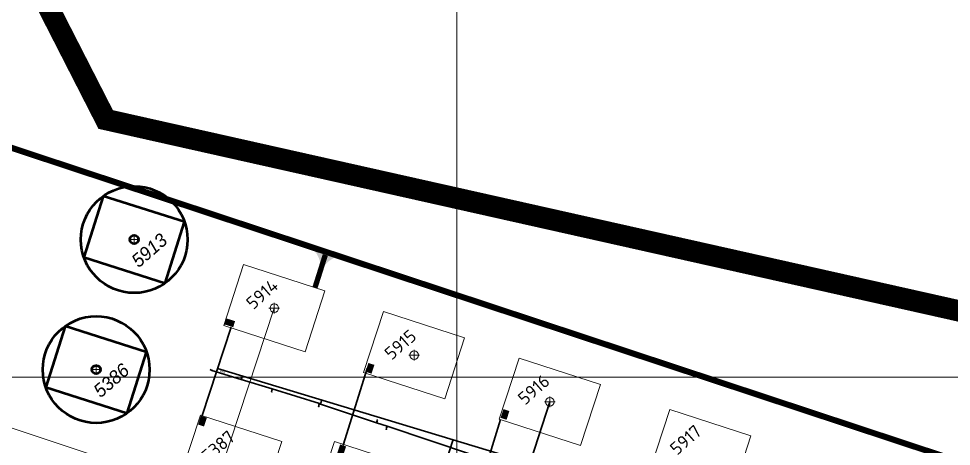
# Model space of a CAD drawing. Header units: millimetres. Extents: x 519 to 9564855, y -810 to 5021775.
# Drawn here: x 9534590 to 9535463, y 5000935 to 5001336 of the extents above; entities that cross this region are included whole.
import ezdxf
from ezdxf.enums import TextEntityAlignment as Align

# ---------------------------------------------------------------- set-up
doc = ezdxf.new("R2010")
doc.units = ezdxf.units.MM
doc.header["$LTSCALE"] = 2
doc.header["$MEASUREMENT"] = 0
doc.header["$PDMODE"] = 2
doc.header["$PDSIZE"] = 5
doc.linetypes.add('DASHED', pattern=[0.75, 0.5, -0.25])
doc.linetypes.add('HIDDEN2', pattern=[4.7625, 3.175, -1.5875])
for name, color, linetype in [('Future Roads', 44, 'Continuous'), ('GRID_PULKOVO', 7, 'Continuous'), ('OilColl&Flowlines', 3, 'Continuous')]:
    doc.layers.add(name, color=color, linetype=linetype)
for name, color, linetype, lineweight in [('Land lease as of 24.06.2004', 47, 'HIDDEN2', 70), ('Нефтепровод Fiberclass', 14, 'g5_122_n', 30), ('Скважины на 2022 год', 60, 'Continuous', 13), ('Скважины на 2023 год', 201, 'Continuous', 20), ('Скважины на 2026', 222, 'Continuous', 50), ('ТХ_Проект. НГ', 244, 'g_122_n', 50), ('Электро', 1, 'Continuous', 30), ('Электроснаб', 1, 'Continuous', 18), ('Электроснабжене', 1, 'Continuous', 18)]:
    doc.layers.add(name, color=color, linetype=linetype, lineweight=lineweight)
doc.styles.add('Elect', font='isocpeur.ttf')
doc.styles.add('GeoApp', font='', dxfattribs={"height": 1})
doc.styles.add('Line_GUGK', font='')
doc.styles.get('GeoApp').set_extended_font_data('D431', italic=True)
doc.styles.get('Line_GUGK').set_extended_font_data('Bm431', italic=True)
doc.linetypes.add('g5_122_n', pattern='A,1,-1,1.5,-0.3,["Н",GeoApp,S=1,R=0,X=0,Y=-0.5],-1.5,1.5,-1,4,-1,4,-1,3', length=20.8)
doc.linetypes.add('g_122_n', pattern='A,2,-2,3,-0.6,["Н",Line_GUGK,S=2,R=0,X=0,Y=-1],-3,3,-2,8,-2,8,-2,6', length=41.6)

# ---------------------------------------------------------------- blocks, each defined once
blk = doc.blocks.new('Z')
at = {"lineweight": 9}
h = blk.add_hatch(dxfattribs=at)
h.set_pattern_fill('ANSI31', color=256, scale=0.05, style=0)
h.set_pattern_definition([(45, (13.5061613, 46.7154025), (-0.0044194174, 0.0044194174), [])])
h.paths.add_polyline_path([(-0.34, -0.18), (-0.34, 0.18), (-0.01, 0)])
h.paths.add_polyline_path([(0.01, 0), (0.34, -0.18), (0.34, 0.18)])
at = {"color": 7, "lineweight": 13, "flags": 128}
blk.add_lwpolyline([(-0.35, -0.19), (-0.35, 0.19), (0.35, -0.19), (0.35, 0.19), (-0.35, -0.19)], dxfattribs=at)

msp = doc.modelspace()

# ---------------------------------------------------------------- hatches: boundary and pattern name
at = {"layer": 'Future Roads', "linetype": 'ByBlock', "lineweight": 0, "ltscale": 25}
h = msp.add_hatch(color=256, dxfattribs=at)
edge = h.paths.add_edge_path()
edge.add_line((9534876.63044, 5001105.40796), (9534871.88441, 5001106.99981))
edge.add_arc((9534851.48154, 5001104.27188), 20.58442, 367.61544673, 401.50735806)
edge.add_line((9534866.89661, 5001117.91352), (9534885.05628, 5001111.90481))
edge.add_arc((9534896.69423, 5001088.0992), 26.4981, 476.05282574, 499.21610864)
at = {"layer": 'Электро', "ltscale": 7.5}
msp.add_hatch(color=256, dxfattribs=at).paths.add_polyline_path([(9534784.07484, 5001055.18717), (9534782.27908, 5001049.55505), (9534790.48993, 5001046.93708), (9534792.2857, 5001052.5692)])
at = {"layer": 'Электро', "ltscale": 25}
for points in [[(9534914.38788, 5001005.30295), (9534920.00011, 5001003.44596), (9534922.70734, 5001011.62782), (9534917.09511, 5001013.48481)], [(9535040.84212, 5000962.10288), (9535046.45436, 5000960.24589), (9535049.16158, 5000968.42775), (9535043.54935, 5000970.28474)], [(9534757.58873, 5000955.79993), (9534763.20096, 5000953.94294), (9534765.90819, 5000962.1248), (9534760.29596, 5000963.98179)], [(9534887.917, 5000928.95449), (9534893.52923, 5000927.0975), (9534896.23646, 5000935.27936), (9534890.62423, 5000937.13634)]]:
    msp.add_hatch(color=256, dxfattribs=at).paths.add_polyline_path(points)
at = {"layer": 'Электроснаб', "lineweight": 0, "ltscale": 7.5}
msp.add_hatch(color=1, dxfattribs=at).paths.add_polyline_path([(9534784.07484, 5001055.18717), (9534782.27908, 5001049.55505), (9534790.48993, 5001046.93708), (9534792.2857, 5001052.5692)])
at = {"layer": 'Электроснабжене', "lineweight": 0, "ltscale": 7.5}
msp.add_hatch(color=1, dxfattribs=at).paths.add_polyline_path([(9534784.07484, 5001055.18717), (9534782.27908, 5001049.55505), (9534790.48993, 5001046.93708), (9534792.2857, 5001052.5692)])

# ---------------------------------------------------------------- linework, layer by layer
at = {"layer": 'Future Roads', "linetype": 'ByBlock', "lineweight": 0}
msp.add_lwpolyline([(9534209.96643, 5001246.66376, 5, 5, 0), (9534272.53101, 5001225.68209, 5, 5, 0.416378138), (9534278.87293, 5001228.86789, 5, 5, 0), (9534302.88488, 5001302.26189, 5, 5.7, -0.41519618), (9534309.20768, 5001305.45405, 5.7, 5.7, 0), (9536138.17449, 5000700.28207, 5.7, 5.7, 0)], format="xyseb", dxfattribs=at)
at = {"layer": 'Future Roads', "linetype": 'ByBlock', "lineweight": 0, "const_width": 5}
msp.add_lwpolyline([(9534876.75247, 5001114.60233), (9534867.08652, 5001084.01002)], dxfattribs=at)
at = {"layer": 'GRID_PULKOVO', "lineweight": 0}
for p, q in [((9535000, 5010000), (9535000, 4997493.94022)), ((9533000, 5001000), (9548000, 5001000))]:
    msp.add_line(p, q, dxfattribs=at)
at = {"layer": 'Land lease as of 24.06.2004', "color": 34, "linetype": 'DASHED', "lineweight": 0, "ltscale": 50, "const_width": 20}
msp.add_lwpolyline([(9519654.3, 5003739.6), (9532971.6, 5004566.6), (9534671.1, 5001241.4), (9547648.8, 4998330.8), (9546800.6, 4994774.1), (9538599.5, 4994719.2), (9534700.1, 4995931.6), (9534118, 4994384.9), (9531927.8, 4994990.9), (9532139.5, 4996381.2), (9522290.1, 4999426.3), (9519885.3, 4999727), (9519654.3, 5003739.6)], dxfattribs=at)
at = {"layer": 'OilColl&Flowlines', "lineweight": 0}
msp.add_line((9534037.5435, 5001132.93901), (9535451.40646, 5000665.11737), dxfattribs=at)
at = {"layer": 'OilColl&Flowlines', "color": 3, "linetype": 'ByBlock', "lineweight": 0, "ltscale": 25}
msp.add_line((9534829, 5001064.7), (9534771.16125, 5000889.89819), dxfattribs=at)
at = {"layer": 'Нефтепровод Fiberclass'}
for points, elevation in [([(9534770.642, 5001006.3703), (9534797.8014, 5000997.8749), (9534826.8719, 5000989.3161), (9534871.2313, 5000975.3843), (9534872.1393, 5000975.0103), (9534924.7137, 5000957.3253), (9534934.6688, 5000954.3373), (9535013.7873, 5000927.6835), (9535017.96547, 5000927.1433)], -24.9338), ([(9534798.4351, 5000999.1484), (9534797.8014, 5000997.8749)], -24.3524), ([(9534826.6593, 5000988.0276), (9534826.8719, 5000989.3161)], -23.3956), ([(9534871.2313, 5000975.3843), (9534870.8287, 5000974.227)], -24.8169), ([(9534872.5555, 5000976.0714), (9534872.1393, 5000975.0103)], -25.253), ([(9534925.0538, 5000958.4675), (9534924.7137, 5000957.3253)], -25.1522), ([(9534934.1237, 5000952.9578), (9534934.6688, 5000954.3373)], -24.8885)]:
    msp.add_lwpolyline(points, dxfattribs=dict(at, elevation=elevation))
at = {"layer": 'Скважины на 2022 год', "color": 0, "lineweight": 0}
for points in [[(9535039.68723, 5000960.82898), (9535115.77175, 5000936.10762), (9535134.31277, 5000993.17102), (9535058.22825, 5001017.89238)], [(9535180.68723, 5000912.82898), (9535256.77175, 5000888.10762), (9535275.31277, 5000945.17102), (9535199.22825, 5000969.89238)]]:
    msp.add_lwpolyline(points, close=True, dxfattribs=at)
msp.add_circle((9535087, 5000977), 4, dxfattribs=at)
at = {"layer": 'Скважины на 2022 год', "color": 0, "lineweight": 0, "ltscale": 50}
msp.add_point((9535087, 5000977), dxfattribs=at)
at = {"layer": 'Скважины на 2023 год', "color": 0, "linetype": 'ByBlock', "lineweight": 0}
for points in [[(9534781.70241, 5001048.54789), (9534857.78693, 5001023.82653), (9534876.32795, 5001080.88992), (9534800.24343, 5001105.61128)], [(9534912.60241, 5001004.54789), (9534988.68693, 5000979.82653), (9535007.22795, 5001036.88992), (9534931.14343, 5001061.61128)], [(9534741.30241, 5000907.64789), (9534817.38693, 5000882.92653), (9534835.92795, 5000939.98992), (9534759.84343, 5000964.71128)], [(9534866.70241, 5000882.84789), (9534942.78693, 5000858.12653), (9534961.32795, 5000915.18992), (9534885.24343, 5000939.91128)]]:
    msp.add_lwpolyline(points, close=True, dxfattribs=at)
for centre in [(9534829, 5001064.7), (9534959.9, 5001020.7)]:
    msp.add_circle(centre, 4, dxfattribs=at)
for p in [(9534829, 5001064.7), (9534959.9, 5001020.7)]:
    msp.add_point(p, dxfattribs=at)
at = {"layer": 'Скважины на 2026', "linetype": 'ByBlock', "ltscale": 50}
for points in [[(9534650.57913, 5001112.56257), (9534726.80178, 5001088.27044), (9534745.02087, 5001145.43743), (9534668.79822, 5001169.72956)], [(9534614.97913, 5000990.76257), (9534691.20178, 5000966.47044), (9534709.42087, 5001023.63743), (9534633.19822, 5001047.92956)]]:
    msp.add_lwpolyline(points, close=True, dxfattribs=at)
for centre in [(9534697.8, 5001129), (9534662.2, 5001007.2)]:
    msp.add_circle(centre, 50, dxfattribs=at)
at = {"layer": 'Скважины на 2026', "linetype": 'ByBlock'}
for centre in [(9534697.8, 5001129), (9534662.2, 5001007.2)]:
    msp.add_circle(centre, 4, dxfattribs=at)
at = {"layer": 'Скважины на 2026', "linetype": 'ByBlock', "lineweight": 0}
for p in [(9534697.8, 5001129), (9534662.2, 5001007.2)]:
    msp.add_point(p, dxfattribs=at)
at = {"layer": 'ТХ_Проект. НГ', "color": 3, "linetype": 'ByBlock', "lineweight": 30, "ltscale": 0.3}
msp.add_lwpolyline([(9535087, 5000977), (9535065.72531, 5000911.57978)], dxfattribs=at)
at = {"layer": 'Электро', "ltscale": 0.09}
msp.add_line((9534788.4678, 5001047.03229), (9534761.54088, 5000964.15975), dxfattribs=at)
at = {"layer": 'Электро'}
for points, elevation in [([(9534775.87974, 5001008.29023), (9535074.9537, 5000917.7993), (9535162.0186, 5000889.0205), (9535390.39681, 5000815.16177)], 1.5501), ([(9534915.83107, 5001008.34491), (9534893.46216, 5000936.40428)], 0.3414), ([(9535040.93716, 5000960.42286), (9535018.56825, 5000888.48222)], 0.3414), ([(9534886.53806, 5000604.89452), (9534984.892, 5000906.2043), (9534996.6137, 5000941.7106)], -23.8715)]:
    msp.add_lwpolyline(points, dxfattribs=dict(at, elevation=elevation))

# ---------------------------------------------------------------- block references
at = {"layer": 'ТХ_Проект. НГ', "ltscale": 0.3}
for p, xscale, yscale, zscale, rotation in [((9534769.85721, 5001006.77792), 2.571222249723858, 2.571222249723858, 2.571222249723858, 337.5032799011742), ((9534798.81322, 5000999.94984), 2.571222249723858, 2.571222249723858, 2.571222249723858, 244.2856196893055), ((9534826.54585, 5000987.15003), 2.571222249723857, 2.571222249723857, 2.571222249723857, 259.6328096843757), ((9534872.77166, 5000976.94099), 2.571222249723857, 2.571222249723857, 2.571222249723857, 259.6328096843757), ((9534870.64573, 5000973.34086), 2.571222249723857, 2.571222249723857, 2.571222249723857, 259.6328096843757), ((9534925.22604, 5000959.34025), 2.571222249723857, 2.571222249723857, 2.571222249723857, 259.6328096843757), ((9534934.00433, 5000952.07292), 2.571222249723857, 2.571222249723857, 2.571222249723857, 259.6328096843757)]:
    msp.add_blockref('Z', p, dxfattribs=dict(at, xscale=xscale, yscale=yscale, zscale=zscale, rotation=rotation))

# ---------------------------------------------------------------- texts
at = {"layer": 'Нефтепровод Fiberclass', "linetype": 'ByBlock', "lineweight": 0, "style": 'GeoApp'}
msp.add_text('СВТ', height=2, rotation=342.63058517, dxfattribs=at).set_placement((9534780.65613, 5001005.33346, -24.9338), align=Align.MIDDLE_CENTER)
at = {"layer": 'Скважины на 2022 год', "color": 0, "lineweight": 0, "style": 'Elect'}
for s, p in [('5916', (9535063.7386, 5000973.38392)), ('5917', (9535206.10279, 5000926.38385))]:
    msp.add_text(s, height=12, rotation=41, dxfattribs=at).set_placement(p)
at = {"layer": 'Скважины на 2023 год', "color": 0, "linetype": 'ByBlock', "lineweight": 0, "style": 'Elect'}
for s, p in [('5914', (9534809.23154, 5001062.7228)), ('5915', (9534938.83549, 5001015.53283)), ('5387', (9534767.21319, 5000919.44286))]:
    msp.add_text(s, height=12, rotation=41, dxfattribs=at).set_placement(p)
at = {"layer": 'Скважины на 2026', "linetype": 'ByBlock', "style": 'Line_GUGK'}
for s, p in [('5913', (9534701.95466, 5001102.05423)), ('5386', (9534666.35466, 5000980.25423))]:
    msp.add_text(s, height=12.5, rotation=41, dxfattribs=at).set_placement(p)

doc.saveas('drawing.dxf')
